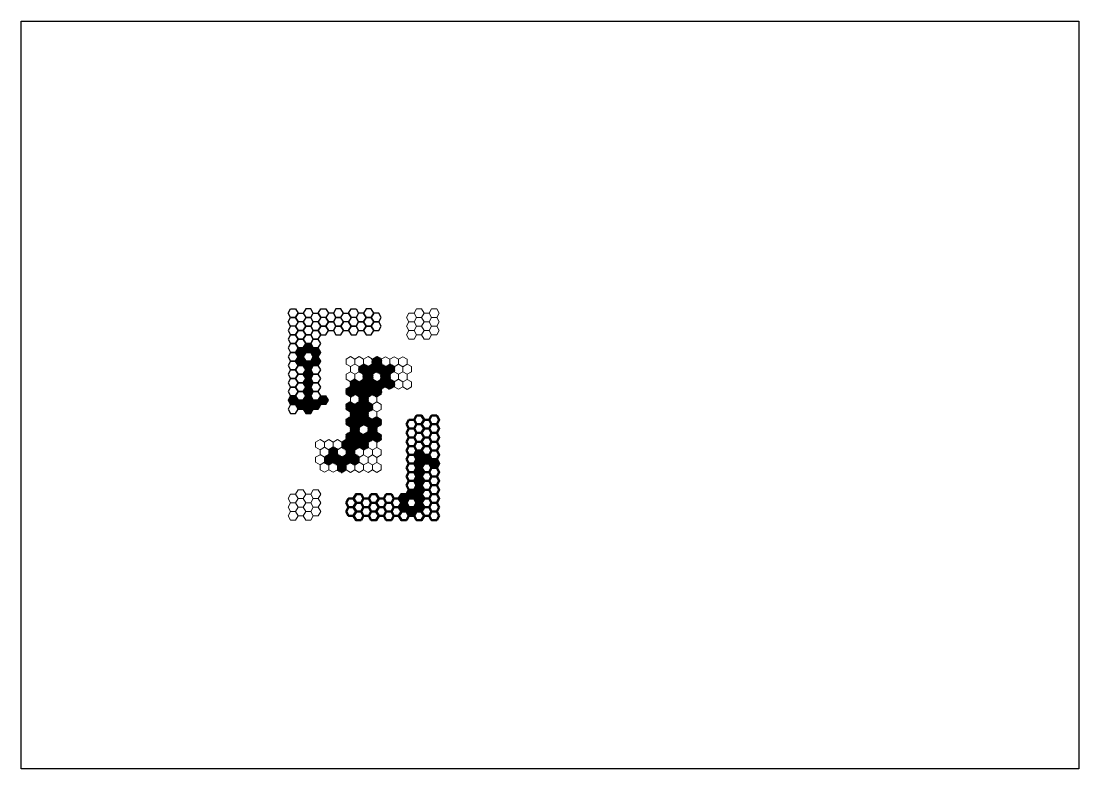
# Model space of a CAD drawing. Header units: millimetres. Extents: x -429 to 706, y -30 to 384.
# Drawn here: x 0 to 420, y 0 to 297 of the extents above; entities that cross this region are included whole.
import ezdxf

# ---------------------------------------------------------------- set-up
doc = ezdxf.new("R2010")
doc.units = ezdxf.units.MM
doc.header["$LTSCALE"] = 0.25
doc.linetypes.add('ACAD_ISO02W100', pattern=[15, 12, -3])
for name, color, linetype, lineweight in [('AM_0', 7, 'Continuous', 20), ('Dam', 5, 'Continuous', 50), ('Dut manh', 1, 'ACAD_ISO02W100', 25), ('Khung 07', 2, 'Continuous', 0)]:
    doc.layers.add(name, color=color, linetype=linetype, lineweight=lineweight)
pattern_1 = [(45, (336.73019, 20.8839), (-0.1122532, 0.1122532), [])]
pattern_2 = [(105, (354.03318, 206.54176), (-0.15334072, -0.04108752), [])]
pattern_3 = [(45, (286.38993, -24.16742), (-0.1122532, 0.1122532), [])]

msp = doc.modelspace()

# ---------------------------------------------------------------- hatches: boundary and pattern name
at = {"layer": 'AM_0'}
h = msp.add_hatch(dxfattribs=at)
h.set_pattern_fill('ANSI31', color=4, scale=0.02)
h.paths.add_polyline_path([(119, 161.983), (118, 163.715), (116, 163.715), (115, 161.983), (116, 160.251), (118, 160.251)])
h.paths.add_polyline_path([(116, 160.251), (115, 161.983), (113, 161.983), (112, 160.251), (113, 158.519), (115, 158.519)])
h.paths.add_polyline_path([(112, 163.715), (110, 163.715), (109, 161.983), (110, 160.251), (112, 160.251), (113, 161.983)])
h.paths.add_polyline_path([(112, 167.179), (110, 167.179), (109, 165.447), (110, 163.715), (112, 163.715), (113, 165.447)])
h.paths.add_polyline_path([(115, 168.912), (113, 168.912), (112, 167.179), (113, 165.447), (115, 165.447), (116, 167.179)])
h.paths.add_polyline_path([(118, 167.179), (116, 167.179), (115, 165.447), (116, 163.715), (118, 163.715), (119, 165.447)])
h.paths.add_polyline_path([(115, 158.519), (113, 158.519), (112, 156.787), (113, 155.055), (115, 155.055), (116, 156.787)])
h.paths.add_polyline_path([(115, 155.055), (113, 155.055), (112, 153.323), (113, 151.591), (115, 151.591), (116, 153.323)])
h.paths.add_polyline_path([(116, 149.859), (115, 151.591), (113, 151.591), (112, 149.859), (113, 148.127), (115, 148.127)])
h.paths.add_polyline_path([(121, 148.127), (119, 148.127), (118, 146.395), (119, 144.663), (121, 144.663), (122, 146.395)])
h.paths.add_polyline_path([(118, 146.395), (116, 146.395), (115, 144.663), (116, 142.931), (118, 142.931), (119, 144.663)])
h.paths.add_polyline_path([(115, 148.127), (113, 148.127), (112, 146.395), (113, 144.663), (115, 144.663), (116, 146.395)])
h.paths.add_polyline_path([(115, 144.663), (113, 144.663), (112, 142.931), (113, 141.199), (115, 141.199), (116, 142.931)])
h.paths.add_polyline_path([(113, 144.663), (112, 146.395), (110, 146.395), (109, 144.663), (110, 142.931), (112, 142.931)])
h.paths.add_polyline_path([(109, 148.127), (107, 148.127), (106, 146.395), (107, 144.663), (109, 144.663), (110, 146.395)])
h = msp.add_hatch(dxfattribs=at)
h.set_pattern_fill('ANSI31', color=4, scale=0.02, angle=306)
h.paths.add_polyline_path([(159, 126.481), (157, 126.481), (156, 124.749), (157, 123.017), (159, 123.017), (160, 124.749)])
h.paths.add_polyline_path([(162.031, 124.696), (160.031, 124.696), (159.031, 122.964), (160.031, 121.231), (162.031, 121.231), (163.031, 122.964)])
h.paths.add_polyline_path([(166.031, 121.231), (165.031, 122.964), (163.031, 122.964), (162.031, 121.231), (163.031, 119.499), (165.031, 119.499)])
h.paths.add_polyline_path([(160, 121.285), (159, 123.017), (157, 123.017), (156, 121.285), (157, 119.553), (159, 119.553)])
h.paths.add_polyline_path([(159, 119.553), (157, 119.553), (156, 117.821), (157, 116.088), (159, 116.088), (160, 117.821)])
h.paths.add_polyline_path([(160, 114.356), (159, 116.088), (157, 116.088), (156, 114.356), (157, 112.624), (159, 112.624)])
h.paths.add_polyline_path([(159, 112.624), (157, 112.624), (156, 110.892), (157, 109.16), (159, 109.16), (160, 110.892)])
h.paths.add_polyline_path([(160, 107.428), (159, 109.16), (157, 109.16), (156, 107.428), (157, 105.696), (159, 105.696)])
h.paths.add_polyline_path([(156, 110.892), (154, 110.892), (153, 109.16), (154, 107.428), (156, 107.428), (157, 109.16)])
h.paths.add_polyline_path([(153, 109.16), (151, 109.16), (150, 107.428), (151, 105.696), (153, 105.696), (154, 107.428)])
h.paths.add_polyline_path([(153, 105.696), (151, 105.696), (150, 103.964), (151, 102.232), (153, 102.232), (154, 103.964)])
h.paths.add_polyline_path([(157, 102.232), (156, 103.964), (154, 103.964), (153, 102.232), (154, 100.5), (156, 100.5)])
h.paths.add_polyline_path([(160, 103.964), (159, 105.696), (157, 105.696), (156, 103.964), (157, 102.232), (159, 102.232)])
at = {"layer": 'Dam'}
h = msp.add_hatch(dxfattribs=at)
h.set_pattern_fill('ANSI31', color=3, scale=0.05, angle=60, style=0)
h.set_pattern_definition(pattern_2)
h.paths.add_polyline_path([(141.196, 163.768), (139.464, 162.768), (139.464, 160.768), (141.196, 159.768), (142.928, 160.768), (142.928, 162.768)])
h.paths.add_polyline_path([(142.928, 160.768), (141.196, 159.768), (141.196, 157.768), (142.928, 156.768), (144.66, 157.768), (144.66, 159.768)])
h.paths.add_polyline_path([(139.464, 160.768), (137.732, 159.768), (137.732, 157.768), (139.464, 156.768), (141.196, 157.768), (141.196, 159.768)])
h.paths.add_polyline_path([(137.732, 157.768), (136, 156.768), (136, 154.768), (137.732, 153.768), (139.464, 154.768), (139.464, 156.768)])
h.paths.add_polyline_path([(136, 154.768), (134.268, 153.768), (134.268, 151.768), (136, 150.768), (137.732, 151.768), (137.732, 153.768)])
h.paths.add_polyline_path([(139.464, 154.768), (137.732, 153.768), (137.732, 151.768), (139.464, 150.768), (141.196, 151.768), (141.196, 153.768)])
h.paths.add_polyline_path([(141.196, 151.768), (139.464, 150.768), (139.464, 148.768), (141.196, 147.768), (142.928, 148.768), (142.928, 150.768)])
h.paths.add_polyline_path([(142.928, 154.768), (141.196, 153.768), (141.196, 151.768), (142.928, 150.768), (144.66, 151.768), (144.66, 153.768)])
h.paths.add_polyline_path([(148.124, 153.768), (146.392, 154.768), (144.66, 153.768), (144.66, 151.768), (146.392, 150.768), (148.124, 151.768)])
h.paths.add_polyline_path([(144.66, 157.768), (142.928, 156.768), (142.928, 154.768), (144.66, 153.768), (146.392, 154.768), (146.392, 156.768)])
h.paths.add_polyline_path([(146.392, 160.768), (144.66, 159.768), (144.66, 157.768), (146.392, 156.768), (148.124, 157.768), (148.124, 159.768)])
h = msp.add_hatch(dxfattribs=at)
h.set_pattern_fill('ANSI31', color=3, scale=0.05, angle=60, style=0)
h.set_pattern_definition(pattern_2)
h.paths.add_polyline_path([(134.268, 157.768), (136, 156.768), (137.732, 157.768), (137.732, 159.768), (136, 160.768), (134.268, 159.768)])
at = {"layer": 'Dam', "true_color": 0xf4ee51}
h = msp.add_hatch(dxfattribs=at)
h.set_pattern_fill('ANSI31', color=41, scale=0.05, style=0)
h.set_pattern_definition(pattern_1)
h.paths.add_polyline_path([(139.464, 150.768), (137.732, 151.768), (136, 150.768), (136, 148.768), (137.732, 147.768), (139.464, 148.768)])
h.paths.add_polyline_path([(137.732, 147.768), (136, 148.768), (134.268, 147.768), (134.268, 145.768), (136, 144.768), (137.732, 145.768)])
h.paths.add_polyline_path([(136, 150.768), (134.268, 151.768), (132.536, 150.768), (132.536, 148.768), (134.268, 147.768), (136, 148.768)])
h.paths.add_polyline_path([(132.536, 150.768), (130.804, 151.768), (129.072, 150.768), (129.072, 148.768), (130.804, 147.768), (132.536, 148.768)])
h.paths.add_polyline_path([(132.536, 144.768), (130.804, 145.768), (129.072, 144.768), (129.072, 142.768), (130.804, 141.768), (132.536, 142.768)])
h.paths.add_polyline_path([(134.268, 139.768), (134.268, 141.768), (132.536, 142.768), (130.804, 141.768), (130.804, 139.768), (132.536, 138.768)])
h.paths.add_polyline_path([(136, 144.768), (134.268, 145.768), (132.536, 144.768), (132.536, 142.768), (134.268, 141.768), (136, 142.768)])
h.paths.add_polyline_path([(139.464, 144.768), (137.732, 145.768), (136, 144.768), (136, 142.768), (137.732, 141.768), (139.464, 142.768)])
h = msp.add_hatch(dxfattribs=at)
h.set_pattern_fill('ANSI31', color=41, scale=0.05, style=0)
h.set_pattern_definition(pattern_1)
h.paths.add_polyline_path([(130.804, 153.768), (130.804, 151.768), (132.536, 150.768), (134.268, 151.768), (134.268, 153.768), (132.536, 154.768)])
at = {"layer": 'Dam', "true_color": 0xcd2027}
h = msp.add_hatch(dxfattribs=at)
h.set_pattern_fill('ANSI31', color=242, scale=0.05, style=0)
h.set_pattern_definition(pattern_3)
h.paths.add_polyline_path([(142.928, 138.768), (141.196, 139.768), (139.464, 138.768), (139.464, 136.768), (141.196, 135.768), (142.928, 136.768)])
h.paths.add_polyline_path([(141.196, 135.768), (139.464, 136.768), (137.732, 135.768), (137.732, 133.768), (139.464, 132.768), (141.196, 133.768)])
h.paths.add_polyline_path([(139.464, 138.768), (137.732, 139.768), (136, 138.768), (136, 136.768), (137.732, 135.768), (139.464, 136.768)])
h.paths.add_polyline_path([(136, 138.768), (134.268, 139.768), (132.536, 138.768), (132.536, 136.768), (134.268, 135.768), (136, 136.768)])
h.paths.add_polyline_path([(132.536, 138.768), (130.804, 139.768), (129.072, 138.768), (129.072, 136.768), (130.804, 135.768), (132.536, 136.768)])
h.paths.add_polyline_path([(134.268, 135.768), (132.536, 136.768), (130.804, 135.768), (130.804, 133.768), (132.536, 132.768), (134.268, 133.768)])
h.paths.add_polyline_path([(132.536, 132.768), (130.804, 133.768), (129.072, 132.768), (129.072, 130.768), (130.804, 129.768), (132.536, 130.768)])
h.paths.add_polyline_path([(136, 132.768), (134.268, 133.768), (132.536, 132.768), (132.536, 130.768), (134.268, 129.768), (136, 130.768)])
h.paths.add_polyline_path([(137.732, 127.768), (137.732, 129.768), (136, 130.768), (134.268, 129.768), (134.268, 127.768), (136, 126.768)])
h.paths.add_polyline_path([(139.464, 132.768), (137.732, 133.768), (136, 132.768), (136, 130.768), (137.732, 129.768), (139.464, 130.768)])
h.paths.add_polyline_path([(142.928, 132.768), (141.196, 133.768), (139.464, 132.768), (139.464, 130.768), (141.196, 129.768), (142.928, 130.768)])
h = msp.add_hatch(dxfattribs=at)
h.set_pattern_fill('ANSI31', color=242, scale=0.05, style=0)
h.set_pattern_definition(pattern_3)
h.paths.add_polyline_path([(134.268, 141.768), (134.268, 139.768), (136, 138.768), (137.732, 139.768), (137.732, 141.768), (136, 142.768)])
at = {"layer": 'Dam'}
h = msp.add_hatch(dxfattribs=at)
h.set_pattern_fill('ANSI31', color=4, scale=0.05, angle=-60, style=0)
h.set_pattern_definition([(345, (120.41811, -114.00198), (0.04108752, 0.15334072), [])])
h.paths.add_polyline_path([(134.268, 121.777), (134.268, 123.777), (132.536, 124.777), (130.804, 123.777), (130.804, 121.777), (132.536, 120.777)])
h.paths.add_polyline_path([(130.804, 121.777), (130.804, 123.777), (129.072, 124.777), (127.34, 123.777), (127.34, 121.777), (129.072, 120.777)])
h.paths.add_polyline_path([(132.536, 124.777), (132.536, 126.777), (130.804, 127.777), (129.072, 126.777), (129.072, 124.777), (130.804, 123.777)])
h.paths.add_polyline_path([(130.804, 127.777), (130.804, 129.777), (129.072, 130.777), (127.34, 129.777), (127.34, 127.777), (129.072, 126.777)])
h.paths.add_polyline_path([(125.608, 124.777), (125.608, 126.777), (123.876, 127.777), (122.144, 126.777), (122.144, 124.777), (123.876, 123.777)])
h.paths.add_polyline_path([(122.144, 120.777), (123.876, 121.777), (123.876, 123.777), (122.144, 124.777), (120.412, 123.777), (120.412, 121.777)])
h.paths.add_polyline_path([(127.34, 121.777), (127.34, 123.777), (125.608, 124.777), (123.876, 123.777), (123.876, 121.777), (125.608, 120.777)])
h.paths.add_polyline_path([(129.072, 118.777), (129.072, 120.777), (127.34, 121.777), (125.608, 120.777), (125.608, 118.777), (127.34, 117.777)])
h = msp.add_hatch(dxfattribs=at)
h.set_pattern_fill('ANSI31', color=4, scale=0.05, angle=306, style=0)
h.paths.add_polyline_path([(132.502, 130.748), (130.77, 129.748), (130.77, 127.748), (132.502, 126.748), (134.234, 127.748), (134.234, 129.748)])

# ---------------------------------------------------------------- linework, layer by layer
msp.add_lwpolyline([(0, 0), (0, 297), (420, 297), (420, 0), (0, 0)], close=True)
at = {"layer": 'AM_0'}
for points in [[(112, 167.179), (113, 165.447), (115, 165.447), (116, 167.179), (115, 168.912), (113, 168.912)], [(109, 165.447), (110, 163.715), (112, 163.715), (113, 165.447), (112, 167.179), (110, 167.179)], [(115, 165.447), (116, 163.715), (118, 163.715), (119, 165.447), (118, 167.179), (116, 167.179)], [(109, 161.983), (110, 160.251), (112, 160.251), (113, 161.983), (112, 163.715), (110, 163.715)], [(112, 160.251), (113, 158.519), (115, 158.519), (116, 160.251), (115, 161.983), (113, 161.983)], [(115, 161.983), (116, 160.251), (118, 160.251), (119, 161.983), (118, 163.715), (116, 163.715)], [(136, 160.768), (134.268, 159.768), (134.268, 157.768), (136, 156.768), (137.732, 157.768), (137.732, 159.768)], [(136, 160.768), (134.268, 159.768), (134.268, 157.768), (136, 156.768), (137.732, 157.768), (137.732, 159.768)], [(139.464, 156.768), (141.196, 157.768), (141.196, 159.768), (139.464, 160.768), (137.732, 159.768), (137.732, 157.768)], [(139.464, 156.768), (141.196, 157.768), (141.196, 159.768), (139.464, 160.768), (137.732, 159.768), (137.732, 157.768)], [(141.196, 163.768), (139.464, 162.768), (139.464, 160.768), (141.196, 159.768), (142.928, 160.768), (142.928, 162.768)], [(141.196, 163.768), (139.464, 162.768), (139.464, 160.768), (141.196, 159.768), (142.928, 160.768), (142.928, 162.768)], [(142.928, 160.768), (141.196, 159.768), (141.196, 157.768), (142.928, 156.768), (144.66, 157.768), (144.66, 159.768)], [(142.928, 160.768), (141.196, 159.768), (141.196, 157.768), (142.928, 156.768), (144.66, 157.768), (144.66, 159.768)], [(146.392, 160.768), (144.66, 159.768), (144.66, 157.768), (146.392, 156.768), (148.124, 157.768), (148.124, 159.768)], [(146.392, 160.768), (144.66, 159.768), (144.66, 157.768), (146.392, 156.768), (148.124, 157.768), (148.124, 159.768)], [(112, 156.787), (113, 155.055), (115, 155.055), (116, 156.787), (115, 158.519), (113, 158.519)], [(137.732, 153.768), (139.464, 154.768), (139.464, 156.768), (137.732, 157.768), (136, 156.768), (136, 154.768)], [(137.732, 153.768), (139.464, 154.768), (139.464, 156.768), (137.732, 157.768), (136, 156.768), (136, 154.768)], [(144.66, 157.768), (142.928, 156.768), (142.928, 154.768), (144.66, 153.768), (146.392, 154.768), (146.392, 156.768)], [(144.66, 157.768), (142.928, 156.768), (142.928, 154.768), (144.66, 153.768), (146.392, 154.768), (146.392, 156.768)], [(112, 153.323), (113, 151.591), (115, 151.591), (116, 153.323), (115, 155.055), (113, 155.055)], [(112, 149.859), (113, 148.127), (115, 148.127), (116, 149.859), (115, 151.591), (113, 151.591)], [(129.072, 148.768), (130.804, 147.768), (132.536, 148.768), (132.536, 150.768), (130.804, 151.768), (129.072, 150.768)], [(129.072, 148.768), (130.804, 147.768), (132.536, 148.768), (132.536, 150.768), (130.804, 151.768), (129.072, 150.768)], [(134.268, 153.768), (132.536, 154.768), (130.804, 153.768), (130.804, 151.768), (132.536, 150.768), (134.268, 151.768)], [(134.268, 153.768), (132.536, 154.768), (130.804, 153.768), (130.804, 151.768), (132.536, 150.768), (134.268, 151.768)], [(132.536, 148.768), (134.268, 147.768), (136, 148.768), (136, 150.768), (134.268, 151.768), (132.536, 150.768)], [(132.536, 148.768), (134.268, 147.768), (136, 148.768), (136, 150.768), (134.268, 151.768), (132.536, 150.768)], [(136, 154.768), (134.268, 153.768), (134.268, 151.768), (136, 150.768), (137.732, 151.768), (137.732, 153.768)], [(136, 154.768), (134.268, 153.768), (134.268, 151.768), (136, 150.768), (137.732, 151.768), (137.732, 153.768)], [(139.464, 150.768), (137.732, 151.768), (136, 150.768), (136, 148.768), (137.732, 147.768), (139.464, 148.768)], [(139.464, 150.768), (137.732, 151.768), (136, 150.768), (136, 148.768), (137.732, 147.768), (139.464, 148.768)], [(139.464, 150.768), (141.196, 151.768), (141.196, 153.768), (139.464, 154.768), (137.732, 153.768), (137.732, 151.768)], [(139.464, 150.768), (141.196, 151.768), (141.196, 153.768), (139.464, 154.768), (137.732, 153.768), (137.732, 151.768)], [(141.196, 151.768), (139.464, 150.768), (139.464, 148.768), (141.196, 147.768), (142.928, 148.768), (142.928, 150.768)], [(141.196, 151.768), (139.464, 150.768), (139.464, 148.768), (141.196, 147.768), (142.928, 148.768), (142.928, 150.768)], [(142.928, 154.768), (141.196, 153.768), (141.196, 151.768), (142.928, 150.768), (144.66, 151.768), (144.66, 153.768)], [(142.928, 154.768), (141.196, 153.768), (141.196, 151.768), (142.928, 150.768), (144.66, 151.768), (144.66, 153.768)], [(146.392, 154.768), (144.66, 153.768), (144.66, 151.768), (146.392, 150.768), (148.124, 151.768), (148.124, 153.768)], [(146.392, 154.768), (144.66, 153.768), (144.66, 151.768), (146.392, 150.768), (148.124, 151.768), (148.124, 153.768)], [(106, 146.395), (107, 144.663), (109, 144.663), (110, 146.395), (109, 148.127), (107, 148.127)], [(112, 146.395), (113, 144.663), (115, 144.663), (116, 146.395), (115, 148.127), (113, 148.127)], [(118, 146.395), (119, 144.663), (121, 144.663), (122, 146.395), (121, 148.127), (119, 148.127)], [(137.732, 147.768), (136, 148.768), (134.268, 147.768), (134.268, 145.768), (136, 144.768), (137.732, 145.768)], [(137.732, 147.768), (136, 148.768), (134.268, 147.768), (134.268, 145.768), (136, 144.768), (137.732, 145.768)], [(109, 144.663), (110, 142.931), (112, 142.931), (113, 144.663), (112, 146.395), (110, 146.395)], [(112, 142.931), (113, 141.199), (115, 141.199), (116, 142.931), (115, 144.663), (113, 144.663)], [(115, 144.663), (116, 142.931), (118, 142.931), (119, 144.663), (118, 146.395), (116, 146.395)], [(132.536, 144.768), (130.804, 145.768), (129.072, 144.768), (129.072, 142.768), (130.804, 141.768), (132.536, 142.768)], [(132.536, 144.768), (130.804, 145.768), (129.072, 144.768), (129.072, 142.768), (130.804, 141.768), (132.536, 142.768)], [(136, 144.768), (134.268, 145.768), (132.536, 144.768), (132.536, 142.768), (134.268, 141.768), (136, 142.768)], [(136, 144.768), (134.268, 145.768), (132.536, 144.768), (132.536, 142.768), (134.268, 141.768), (136, 142.768)], [(139.464, 144.768), (137.732, 145.768), (136, 144.768), (136, 142.768), (137.732, 141.768), (139.464, 142.768)], [(139.464, 144.768), (137.732, 145.768), (136, 144.768), (136, 142.768), (137.732, 141.768), (139.464, 142.768)], [(132.536, 138.768), (130.804, 139.768), (129.072, 138.768), (129.072, 136.768), (130.804, 135.768), (132.536, 136.768)], [(132.536, 138.768), (130.804, 139.768), (129.072, 138.768), (129.072, 136.768), (130.804, 135.768), (132.536, 136.768)], [(134.268, 141.768), (132.536, 142.768), (130.804, 141.768), (130.804, 139.768), (132.536, 138.768), (134.268, 139.768)], [(134.268, 141.768), (132.536, 142.768), (130.804, 141.768), (130.804, 139.768), (132.536, 138.768), (134.268, 139.768)], [(132.536, 136.768), (134.268, 135.768), (136, 136.768), (136, 138.768), (134.268, 139.768), (132.536, 138.768)], [(132.536, 136.768), (134.268, 135.768), (136, 136.768), (136, 138.768), (134.268, 139.768), (132.536, 138.768)], [(137.732, 141.768), (136, 142.768), (134.268, 141.768), (134.268, 139.768), (136, 138.768), (137.732, 139.768)], [(137.732, 141.768), (136, 142.768), (134.268, 141.768), (134.268, 139.768), (136, 138.768), (137.732, 139.768)], [(136, 136.768), (137.732, 135.768), (139.464, 136.768), (139.464, 138.768), (137.732, 139.768), (136, 138.768)], [(136, 136.768), (137.732, 135.768), (139.464, 136.768), (139.464, 138.768), (137.732, 139.768), (136, 138.768)], [(142.928, 138.768), (141.196, 139.768), (139.464, 138.768), (139.464, 136.768), (141.196, 135.768), (142.928, 136.768)], [(142.928, 138.768), (141.196, 139.768), (139.464, 138.768), (139.464, 136.768), (141.196, 135.768), (142.928, 136.768)], [(130.804, 133.768), (132.536, 132.768), (134.268, 133.768), (134.268, 135.768), (132.536, 136.768), (130.804, 135.768)], [(130.804, 133.768), (132.536, 132.768), (134.268, 133.768), (134.268, 135.768), (132.536, 136.768), (130.804, 135.768)], [(141.196, 135.768), (139.464, 136.768), (137.732, 135.768), (137.732, 133.768), (139.464, 132.768), (141.196, 133.768)], [(141.196, 135.768), (139.464, 136.768), (137.732, 135.768), (137.732, 133.768), (139.464, 132.768), (141.196, 133.768)], [(127.34, 127.768), (129.072, 126.768), (130.804, 127.768), (130.804, 129.768), (129.072, 130.768), (127.34, 129.768)], [(132.536, 132.768), (130.804, 133.768), (129.072, 132.768), (129.072, 130.768), (130.804, 129.768), (132.536, 130.768)], [(132.536, 132.768), (130.804, 133.768), (129.072, 132.768), (129.072, 130.768), (130.804, 129.768), (132.536, 130.768)], [(134.268, 129.768), (132.536, 130.768), (130.804, 129.768), (130.804, 127.768), (132.536, 126.768), (134.268, 127.768)], [(136, 132.768), (134.268, 133.768), (132.536, 132.768), (132.536, 130.768), (134.268, 129.768), (136, 130.768)], [(136, 132.768), (134.268, 133.768), (132.536, 132.768), (132.536, 130.768), (134.268, 129.768), (136, 130.768)], [(137.732, 129.768), (136, 130.768), (134.268, 129.768), (134.268, 127.768), (136, 126.768), (137.732, 127.768)], [(137.732, 129.768), (136, 130.768), (134.268, 129.768), (134.268, 127.768), (136, 126.768), (137.732, 127.768)], [(139.464, 132.768), (137.732, 133.768), (136, 132.768), (136, 130.768), (137.732, 129.768), (139.464, 130.768)], [(139.464, 132.768), (137.732, 133.768), (136, 132.768), (136, 130.768), (137.732, 129.768), (139.464, 130.768)], [(142.928, 132.768), (141.196, 133.768), (139.464, 132.768), (139.464, 130.768), (141.196, 129.768), (142.928, 130.768)], [(142.928, 132.768), (141.196, 133.768), (139.464, 132.768), (139.464, 130.768), (141.196, 129.768), (142.928, 130.768)], [(122.144, 124.768), (123.876, 123.768), (125.608, 124.768), (125.608, 126.768), (123.876, 127.768), (122.144, 126.768)], [(132.536, 126.768), (130.804, 127.768), (129.072, 126.768), (129.072, 124.768), (130.804, 123.768), (132.536, 124.768)], [(160, 124.749), (159, 126.481), (157, 126.481), (156, 124.749), (157, 123.017), (159, 123.017)], [(123.876, 123.768), (122.144, 124.768), (120.412, 123.768), (120.412, 121.768), (122.144, 120.768), (123.876, 121.768)], [(127.34, 123.768), (125.608, 124.768), (123.876, 123.768), (123.876, 121.768), (125.608, 120.768), (127.34, 121.768)], [(130.804, 123.768), (129.072, 124.768), (127.34, 123.768), (127.34, 121.768), (129.072, 120.768), (130.804, 121.768)], [(134.268, 123.768), (132.536, 124.768), (130.804, 123.768), (130.804, 121.768), (132.536, 120.768), (134.268, 121.768)], [(160, 121.285), (159, 123.017), (157, 123.017), (156, 121.285), (157, 119.553), (159, 119.553)], [(163.031, 122.964), (162.031, 124.696), (160.031, 124.696), (159.031, 122.964), (160.031, 121.231), (162.031, 121.231)], [(166.031, 121.231), (165.031, 122.964), (163.031, 122.964), (162.031, 121.231), (163.031, 119.499), (165.031, 119.499)], [(129.072, 120.768), (127.34, 121.768), (125.608, 120.768), (125.608, 118.768), (127.34, 117.768), (129.072, 118.768)], [(160, 117.821), (159, 119.553), (157, 119.553), (156, 117.821), (157, 116.088), (159, 116.088)], [(160, 114.356), (159, 116.088), (157, 116.088), (156, 114.356), (157, 112.624), (159, 112.624)], [(157, 109.16), (156, 110.892), (154, 110.892), (153, 109.16), (154, 107.428), (156, 107.428)], [(160, 110.892), (159, 112.624), (157, 112.624), (156, 110.892), (157, 109.16), (159, 109.16)], [(154, 107.428), (153, 109.16), (151, 109.16), (150, 107.428), (151, 105.696), (153, 105.696)], [(154, 103.964), (153, 105.696), (151, 105.696), (150, 103.964), (151, 102.232), (153, 102.232)], [(160, 107.428), (159, 109.16), (157, 109.16), (156, 107.428), (157, 105.696), (159, 105.696)], [(160, 103.964), (159, 105.696), (157, 105.696), (156, 103.964), (157, 102.232), (159, 102.232)], [(157, 102.232), (156, 103.964), (154, 103.964), (153, 102.232), (154, 100.5), (156, 100.5)]]:
    msp.add_lwpolyline(points, close=True, dxfattribs=at)
for points in [[(129.072, 148.768), (129.072, 150.768)], [(129.072, 148.768), (129.072, 150.768)], [(130.804, 147.768), (129.072, 148.768)], [(130.804, 147.768), (129.072, 148.768)], [(129.072, 144.768), (130.804, 145.768)], [(129.072, 144.768), (130.804, 145.768)], [(129.072, 142.768), (129.072, 144.768)], [(129.072, 142.768), (129.072, 144.768)]]:
    msp.add_lwpolyline(points, dxfattribs=at)
at = {"layer": 'Dam'}
for points in [[(153, 136.873), (154, 135.141), (156, 135.141), (157, 136.873), (156, 138.605), (154, 138.605)], [(156, 138.605), (157, 136.873), (159, 136.873), (160, 138.605), (159, 140.337), (157, 140.337)], [(159, 136.873), (160, 135.141), (162, 135.141), (163, 136.873), (162, 138.605), (160, 138.605)], [(162, 138.605), (163, 136.873), (165, 136.873), (166, 138.605), (165, 140.337), (163, 140.337)], [(153, 133.409), (154, 131.677), (156, 131.677), (157, 133.409), (156, 135.141), (154, 135.141)], [(156, 135.141), (157, 133.409), (159, 133.409), (160, 135.141), (159, 136.873), (157, 136.873)], [(159, 133.409), (160, 131.677), (162, 131.677), (163, 133.409), (162, 135.141), (160, 135.141)], [(162, 135.141), (163, 133.409), (165, 133.409), (166, 135.141), (165, 136.873), (163, 136.873)], [(153, 129.945), (154, 128.213), (156, 128.213), (157, 129.945), (156, 131.677), (154, 131.677)], [(156, 131.677), (157, 129.945), (159, 129.945), (160, 131.677), (159, 133.409), (157, 133.409)], [(159, 129.945), (160, 128.213), (162, 128.213), (163, 129.945), (162, 131.677), (160, 131.677)], [(162, 131.677), (163, 129.945), (165, 129.945), (166, 131.677), (165, 133.409), (163, 133.409)], [(153, 126.481), (154, 124.749), (156, 124.749), (157, 126.481), (156, 128.213), (154, 128.213)], [(156, 128.213), (157, 126.481), (159, 126.481), (160, 128.213), (159, 129.945), (157, 129.945)], [(156, 124.749), (157, 123.017), (159, 123.017), (160, 124.749), (159, 126.481), (157, 126.481)], [(159, 126.481), (160, 124.749), (162, 124.749), (163, 126.481), (162, 128.213), (160, 128.213)], [(162, 128.213), (163, 126.481), (165, 126.481), (166, 128.213), (165, 129.945), (163, 129.945)], [(162, 124.749), (163, 123.017), (165, 123.017), (166, 124.749), (165, 126.481), (163, 126.481)], [(153, 123.017), (154, 121.285), (156, 121.285), (157, 123.017), (156, 124.749), (154, 124.749)], [(156, 121.285), (157, 119.553), (159, 119.553), (160, 121.285), (159, 123.017), (157, 123.017)], [(159, 123.017), (160, 121.285), (162, 121.285), (163, 123.017), (162, 124.749), (160, 124.749)], [(162, 121.285), (163, 119.553), (165, 119.553), (166, 121.285), (165, 123.017), (163, 123.017)], [(153, 119.553), (154, 117.821), (156, 117.821), (157, 119.553), (156, 121.285), (154, 121.285)], [(153, 116.088), (154, 114.356), (156, 114.356), (157, 116.088), (156, 117.821), (154, 117.821)], [(156, 117.821), (157, 116.088), (159, 116.088), (160, 117.821), (159, 119.553), (157, 119.553)], [(159, 119.553), (160, 117.821), (162, 117.821), (163, 119.553), (162, 121.285), (160, 121.285)], [(159, 116.088), (160, 114.356), (162, 114.356), (163, 116.088), (162, 117.821), (160, 117.821)], [(162, 117.821), (163, 116.088), (165, 116.088), (166, 117.821), (165, 119.553), (163, 119.553)], [(153, 112.624), (154, 110.892), (156, 110.892), (157, 112.624), (156, 114.356), (154, 114.356)], [(156, 114.356), (157, 112.624), (159, 112.624), (160, 114.356), (159, 116.088), (157, 116.088)], [(159, 112.624), (160, 110.892), (162, 110.892), (163, 112.624), (162, 114.356), (160, 114.356)], [(162, 114.356), (163, 112.624), (165, 112.624), (166, 114.356), (165, 116.088), (163, 116.088)], [(157, 109.16), (156, 107.428), (154, 107.428), (153, 109.16), (154, 110.892), (156, 110.892)], [(156, 110.892), (157, 109.16), (159, 109.16), (160, 110.892), (159, 112.624), (157, 112.624)], [(159, 109.16), (160, 107.428), (162, 107.428), (163, 109.16), (162, 110.892), (160, 110.892)], [(162, 110.892), (163, 109.16), (165, 109.16), (166, 110.892), (165, 112.624), (163, 112.624)], [(129, 105.696), (130, 103.964), (132, 103.964), (133, 105.696), (132, 107.428), (130, 107.428)], [(132, 107.428), (133, 105.696), (135, 105.696), (136, 107.428), (135, 109.16), (133, 109.16)], [(132, 103.964), (133, 102.232), (135, 102.232), (136, 103.964), (135, 105.696), (133, 105.696)], [(135, 105.696), (136, 103.964), (138, 103.964), (139, 105.696), (138, 107.428), (136, 107.428)], [(138, 107.428), (139, 105.696), (141, 105.696), (142, 107.428), (141, 109.16), (139, 109.16)], [(138, 103.964), (139, 102.232), (141, 102.232), (142, 103.964), (141, 105.696), (139, 105.696)], [(141, 105.696), (142, 103.964), (144, 103.964), (145, 105.696), (144, 107.428), (142, 107.428)], [(144, 107.428), (145, 105.696), (147, 105.696), (148, 107.428), (147, 109.16), (145, 109.16)], [(144, 103.964), (145, 102.232), (147, 102.232), (148, 103.964), (147, 105.696), (145, 105.696)], [(147, 105.696), (148, 103.964), (150, 103.964), (151, 105.696), (150, 107.428), (148, 107.428)], [(150, 107.428), (151, 105.696), (153, 105.696), (154, 107.428), (153, 109.16), (151, 109.16)], [(150, 103.964), (151, 102.232), (153, 102.232), (154, 103.964), (153, 105.696), (151, 105.696)], [(153, 105.696), (154, 103.964), (156, 103.964), (157, 105.696), (156, 107.428), (154, 107.428)], [(160, 107.428), (159, 105.696), (157, 105.696), (156, 107.428), (157, 109.16), (159, 109.16)], [(156, 103.964), (157, 102.232), (159, 102.232), (160, 103.964), (159, 105.696), (157, 105.696)], [(159, 105.696), (160, 103.964), (162, 103.964), (163, 105.696), (162, 107.428), (160, 107.428)], [(162, 107.428), (163, 105.696), (165, 105.696), (166, 107.428), (165, 109.16), (163, 109.16)], [(166, 103.964), (165, 102.232), (163, 102.232), (162, 103.964), (163, 105.696), (165, 105.696)], [(129, 102.232), (130, 100.5), (132, 100.5), (133, 102.232), (132, 103.964), (130, 103.964)], [(132, 100.5), (133, 98.768), (135, 98.768), (136, 100.5), (135, 102.232), (133, 102.232)], [(135, 102.232), (136, 100.5), (138, 100.5), (139, 102.232), (138, 103.964), (136, 103.964)], [(142, 100.5), (141, 98.768), (139, 98.768), (138, 100.5), (139, 102.232), (141, 102.232)], [(145, 102.232), (144, 100.5), (142, 100.5), (141, 102.232), (142, 103.964), (144, 103.964)], [(144, 100.5), (145, 98.768), (147, 98.768), (148, 100.5), (147, 102.232), (145, 102.232)], [(147, 102.232), (148, 100.5), (150, 100.5), (151, 102.232), (150, 103.964), (148, 103.964)], [(154, 100.5), (153, 98.768), (151, 98.768), (150, 100.5), (151, 102.232), (153, 102.232)], [(157, 102.232), (156, 100.5), (154, 100.5), (153, 102.232), (154, 103.964), (156, 103.964)], [(156, 100.5), (157, 98.768), (159, 98.768), (160, 100.5), (159, 102.232), (157, 102.232)], [(163, 102.232), (162, 100.5), (160, 100.5), (159, 102.232), (160, 103.964), (162, 103.964)], [(166, 100.5), (165, 98.768), (163, 98.768), (162, 100.5), (163, 102.232), (165, 102.232)]]:
    msp.add_lwpolyline(points, close=True, dxfattribs=at)
at = {"layer": 'Dut manh'}
for points in [[(106, 181.036), (107, 182.768), (109, 182.768), (110, 181.036), (109, 179.304), (107, 179.304)], [(109, 179.304), (110, 181.036), (112, 181.036), (113, 179.304), (112, 177.572), (110, 177.572)], [(116, 181.036), (115, 182.768), (113, 182.768), (112, 181.036), (113, 179.304), (115, 179.304)], [(115, 179.304), (116, 181.036), (118, 181.036), (119, 179.304), (118, 177.572), (116, 177.572)], [(118, 181.036), (119, 182.768), (121, 182.768), (122, 181.036), (121, 179.304), (119, 179.304)], [(125, 179.304), (124, 181.036), (122, 181.036), (121, 179.304), (122, 177.572), (124, 177.572)], [(128, 181.036), (127, 182.768), (125, 182.768), (124, 181.036), (125, 179.304), (127, 179.304)], [(127, 179.304), (128, 181.036), (130, 181.036), (131, 179.304), (130, 177.572), (128, 177.572)], [(130, 181.036), (131, 182.768), (133, 182.768), (134, 181.036), (133, 179.304), (131, 179.304)], [(137, 179.304), (136, 181.036), (134, 181.036), (133, 179.304), (134, 177.572), (136, 177.572)], [(140, 181.036), (139, 182.768), (137, 182.768), (136, 181.036), (137, 179.304), (139, 179.304)], [(143, 179.304), (142, 181.036), (140, 181.036), (139, 179.304), (140, 177.572), (142, 177.572)], [(106, 177.572), (107, 179.304), (109, 179.304), (110, 177.572), (109, 175.84), (107, 175.84)], [(113, 175.84), (112, 177.572), (110, 177.572), (109, 175.84), (110, 174.108), (112, 174.108)], [(116, 177.572), (115, 179.304), (113, 179.304), (112, 177.572), (113, 175.84), (115, 175.84)], [(119, 175.84), (118, 177.572), (116, 177.572), (115, 175.84), (116, 174.108), (118, 174.108)], [(122, 177.572), (121, 179.304), (119, 179.304), (118, 177.572), (119, 175.84), (121, 175.84)], [(125, 175.84), (124, 177.572), (122, 177.572), (121, 175.84), (122, 174.108), (124, 174.108)], [(128, 177.572), (127, 179.304), (125, 179.304), (124, 177.572), (125, 175.84), (127, 175.84)], [(131, 175.84), (130, 177.572), (128, 177.572), (127, 175.84), (128, 174.108), (130, 174.108)], [(134, 177.572), (133, 179.304), (131, 179.304), (130, 177.572), (131, 175.84), (133, 175.84)], [(137, 175.84), (136, 177.572), (134, 177.572), (133, 175.84), (134, 174.108), (136, 174.108)], [(140, 177.572), (139, 179.304), (137, 179.304), (136, 177.572), (137, 175.84), (139, 175.84)], [(143, 175.84), (142, 177.572), (140, 177.572), (139, 175.84), (140, 174.108), (142, 174.108)], [(110, 174.108), (109, 175.84), (107, 175.84), (106, 174.108), (107, 172.376), (109, 172.376)], [(110, 170.644), (109, 172.376), (107, 172.376), (106, 170.644), (107, 168.912), (109, 168.912)], [(113, 172.376), (112, 174.108), (110, 174.108), (109, 172.376), (110, 170.644), (112, 170.644)], [(116, 174.108), (115, 175.84), (113, 175.84), (112, 174.108), (113, 172.376), (115, 172.376)], [(116, 174.108), (115, 175.84), (113, 175.84), (112, 174.108), (113, 172.376), (115, 172.376)], [(116, 170.644), (115, 172.376), (113, 172.376), (112, 170.644), (113, 168.912), (115, 168.912)], [(119, 172.376), (118, 174.108), (116, 174.108), (115, 172.376), (116, 170.644), (118, 170.644)], [(122, 174.108), (121, 175.84), (119, 175.84), (118, 174.108), (119, 172.376), (121, 172.376)], [(128, 174.108), (127, 175.84), (125, 175.84), (124, 174.108), (125, 172.376), (127, 172.376)], [(134, 174.108), (133, 175.84), (131, 175.84), (130, 174.108), (131, 172.376), (133, 172.376)], [(140, 174.108), (139, 175.84), (137, 175.84), (136, 174.108), (137, 172.376), (139, 172.376)], [(110, 167.179), (109, 168.912), (107, 168.912), (106, 167.179), (107, 165.447), (109, 165.447)], [(113, 168.912), (112, 170.644), (110, 170.644), (109, 168.912), (110, 167.179), (112, 167.179)], [(116, 167.179), (115, 168.912), (113, 168.912), (112, 167.179), (113, 165.447), (115, 165.447)], [(119, 168.912), (118, 170.644), (116, 170.644), (115, 168.912), (116, 167.179), (118, 167.179)], [(110, 163.715), (109, 165.447), (107, 165.447), (106, 163.715), (107, 161.983), (109, 161.983)], [(113, 165.447), (112, 167.179), (110, 167.179), (109, 165.447), (110, 163.715), (112, 163.715)], [(116, 163.715), (115, 165.447), (113, 165.447), (112, 163.715), (113, 161.983), (115, 161.983)], [(119, 165.447), (118, 167.179), (116, 167.179), (115, 165.447), (116, 163.715), (118, 163.715)], [(110, 160.251), (109, 161.983), (107, 161.983), (106, 160.251), (107, 158.519), (109, 158.519)], [(113, 161.983), (112, 163.715), (110, 163.715), (109, 161.983), (110, 160.251), (112, 160.251)], [(113, 158.519), (112, 160.251), (110, 160.251), (109, 158.519), (110, 156.787), (112, 156.787)], [(116, 160.251), (115, 161.983), (113, 161.983), (112, 160.251), (113, 158.519), (115, 158.519)], [(119, 161.983), (118, 163.715), (116, 163.715), (115, 161.983), (116, 160.251), (118, 160.251)], [(119, 158.519), (118, 160.251), (116, 160.251), (115, 158.519), (116, 156.787), (118, 156.787)], [(110, 156.787), (109, 158.519), (107, 158.519), (106, 156.787), (107, 155.055), (109, 155.055)], [(113, 155.055), (112, 156.787), (110, 156.787), (109, 155.055), (110, 153.323), (112, 153.323)], [(116, 156.787), (115, 158.519), (113, 158.519), (112, 156.787), (113, 155.055), (115, 155.055)], [(119, 155.055), (118, 156.787), (116, 156.787), (115, 155.055), (116, 153.323), (118, 153.323)], [(110, 153.323), (109, 155.055), (107, 155.055), (106, 153.323), (107, 151.591), (109, 151.591)], [(110, 149.859), (109, 151.591), (107, 151.591), (106, 149.859), (107, 148.127), (109, 148.127)], [(113, 151.591), (112, 153.323), (110, 153.323), (109, 151.591), (110, 149.859), (112, 149.859)], [(116, 153.323), (115, 155.055), (113, 155.055), (112, 153.323), (113, 151.591), (115, 151.591)], [(116, 149.859), (115, 151.591), (113, 151.591), (112, 149.859), (113, 148.127), (115, 148.127)], [(119, 151.591), (118, 153.323), (116, 153.323), (115, 151.591), (116, 149.859), (118, 149.859)], [(110, 146.395), (109, 148.127), (107, 148.127), (106, 146.395), (107, 144.663), (109, 144.663)], [(113, 148.127), (112, 149.859), (110, 149.859), (109, 148.127), (110, 146.395), (112, 146.395)], [(116, 146.395), (115, 148.127), (113, 148.127), (112, 146.395), (113, 144.663), (115, 144.663)], [(119, 148.127), (118, 149.859), (116, 149.859), (115, 148.127), (116, 146.395), (118, 146.395)], [(110, 142.931), (109, 144.663), (107, 144.663), (106, 142.931), (107, 141.199), (109, 141.199)], [(113, 144.663), (112, 146.395), (110, 146.395), (109, 144.663), (110, 142.931), (112, 142.931)], [(116, 142.931), (115, 144.663), (113, 144.663), (112, 142.931), (113, 141.199), (115, 141.199)], [(119, 144.663), (118, 146.395), (116, 146.395), (115, 144.663), (116, 142.931), (118, 142.931)]]:
    msp.add_lwpolyline(points, close=True, dxfattribs=at)
at = {"layer": 'Khung 07'}
for p, q in [((125.608, 126.768), (125.608, 124.768)), ((129.072, 126.711), (129.072, 124.768))]:
    msp.add_line(p, q, dxfattribs=at)
for points in [[(153, 179.304), (154, 177.572), (156, 177.572), (157, 179.304), (156, 181.036), (154, 181.036)], [(156, 181.036), (157, 179.304), (159, 179.304), (160, 181.036), (159, 182.768), (157, 182.768)], [(159, 179.304), (160, 177.572), (162, 177.572), (163, 179.304), (162, 181.036), (160, 181.036)], [(162, 181.036), (163, 179.304), (165, 179.304), (166, 181.036), (165, 182.768), (163, 182.768)], [(153, 175.84), (154, 174.108), (156, 174.108), (157, 175.84), (156, 177.572), (154, 177.572)], [(156, 177.572), (157, 175.84), (159, 175.84), (160, 177.572), (159, 179.304), (157, 179.304)], [(159, 175.84), (160, 174.108), (162, 174.108), (163, 175.84), (162, 177.572), (160, 177.572)], [(162, 177.572), (163, 175.84), (165, 175.84), (166, 177.572), (165, 179.304), (163, 179.304)], [(157, 172.376), (156, 170.644), (154, 170.644), (153, 172.376), (154, 174.108), (156, 174.108)], [(160, 174.108), (159, 172.376), (157, 172.376), (156, 174.108), (157, 175.84), (159, 175.84)], [(163, 172.376), (162, 170.644), (160, 170.644), (159, 172.376), (160, 174.108), (162, 174.108)], [(166, 174.108), (165, 172.376), (163, 172.376), (162, 174.108), (163, 175.84), (165, 175.84)], [(129.072, 160.768), (129.072, 162.768), (130.804, 163.768), (132.536, 162.768), (132.536, 160.768), (130.804, 159.768)], [(130.804, 157.768), (130.804, 159.768), (132.536, 160.768), (134.268, 159.768), (134.268, 157.768), (132.536, 156.768)], [(136, 162.768), (134.268, 163.768), (132.536, 162.768), (132.536, 160.768), (134.268, 159.768), (136, 160.768)], [(137.732, 159.768), (136, 160.768), (134.268, 159.768), (134.268, 157.768), (136, 156.768), (137.732, 157.768)], [(136, 160.768), (136, 162.768), (137.732, 163.768), (139.464, 162.768), (139.464, 160.768), (137.732, 159.768)], [(141.196, 159.825), (141.196, 157.825), (139.464, 156.825), (137.732, 157.825), (137.732, 159.825), (139.464, 160.825)], [(137.732, 157.768), (137.732, 159.768), (139.464, 160.768), (141.196, 159.768), (141.196, 157.768), (139.464, 156.768)], [(142.928, 162.768), (142.928, 160.768), (141.196, 159.768), (139.464, 160.768), (139.464, 162.768), (141.196, 163.768)], [(144.66, 159.768), (144.66, 157.768), (142.928, 156.768), (141.196, 157.768), (141.196, 159.768), (142.928, 160.768)], [(146.392, 162.711), (146.392, 160.711), (144.66, 159.711), (142.928, 160.711), (142.928, 162.711), (144.66, 163.711)], [(148.124, 159.768), (148.124, 157.768), (146.392, 156.768), (144.66, 157.768), (144.66, 159.768), (146.392, 160.768)], [(149.856, 162.711), (149.856, 160.711), (148.124, 159.711), (146.392, 160.711), (146.392, 162.711), (148.124, 163.711)], [(151.588, 159.768), (151.588, 157.768), (149.856, 156.768), (148.124, 157.768), (148.124, 159.768), (149.856, 160.768)], [(153.321, 162.711), (153.321, 160.711), (151.588, 159.711), (149.856, 160.711), (149.856, 162.711), (151.588, 163.711)], [(155.053, 159.768), (155.053, 157.768), (153.321, 156.768), (151.588, 157.768), (151.588, 159.768), (153.321, 160.768)], [(129.072, 154.768), (129.072, 156.768), (130.804, 157.768), (132.536, 156.768), (132.536, 154.768), (130.804, 153.768)], [(136, 156.768), (134.268, 157.768), (132.536, 156.768), (132.536, 154.768), (134.268, 153.768), (136, 154.768)], [(136, 154.768), (136, 156.768), (137.732, 157.768), (139.464, 156.768), (139.464, 154.768), (137.732, 153.768)], [(142.928, 156.768), (142.928, 154.768), (141.196, 153.768), (139.464, 154.768), (139.464, 156.768), (141.196, 157.768)], [(146.392, 156.711), (146.392, 154.711), (144.66, 153.711), (142.928, 154.711), (142.928, 156.711), (144.66, 157.711)], [(149.856, 156.711), (149.856, 154.711), (148.124, 153.711), (146.392, 154.711), (146.392, 156.711), (148.124, 157.711)], [(153.321, 156.711), (153.321, 154.711), (151.588, 153.711), (149.856, 154.711), (149.856, 156.711), (151.588, 157.711)], [(132.536, 150.768), (130.804, 151.768), (129.072, 150.768), (129.072, 148.768), (130.804, 147.768), (132.536, 148.768)], [(134.268, 151.768), (134.268, 153.768), (132.536, 154.768), (130.804, 153.768), (130.804, 151.768), (132.536, 150.768)], [(136, 150.768), (134.268, 151.768), (132.536, 150.768), (132.536, 148.768), (134.268, 147.768), (136, 148.768)], [(137.732, 153.768), (136, 154.768), (134.268, 153.768), (134.268, 151.768), (136, 150.768), (137.732, 151.768)], [(136, 148.768), (136, 150.768), (137.732, 151.768), (139.464, 150.768), (139.464, 148.768), (137.732, 147.768)], [(137.732, 151.768), (137.732, 153.768), (139.464, 154.768), (141.196, 153.768), (141.196, 151.768), (139.464, 150.768)], [(139.464, 148.768), (139.464, 150.768), (141.196, 151.768), (142.928, 150.768), (142.928, 148.768), (141.196, 147.768)], [(144.66, 153.768), (144.66, 151.768), (142.928, 150.768), (141.196, 151.768), (141.196, 153.768), (142.928, 154.768)], [(148.124, 153.768), (148.124, 151.768), (146.392, 150.768), (144.66, 151.768), (144.66, 153.768), (146.392, 154.768)], [(151.588, 153.768), (151.588, 151.768), (149.856, 150.768), (148.124, 151.768), (148.124, 153.768), (149.856, 154.768)], [(155.053, 153.711), (155.053, 151.711), (153.321, 150.711), (151.588, 151.711), (151.588, 153.711), (153.321, 154.711)], [(134.268, 145.768), (134.268, 147.768), (132.536, 148.768), (130.804, 147.768), (130.804, 145.768), (132.536, 144.768)], [(137.732, 147.768), (136, 148.768), (134.268, 147.768), (134.268, 145.768), (136, 144.768), (137.732, 145.768)], [(137.732, 145.768), (137.732, 147.768), (139.464, 148.768), (141.196, 147.768), (141.196, 145.768), (139.464, 144.768)], [(129.072, 142.711), (129.072, 144.711), (130.804, 145.711), (132.536, 144.711), (132.536, 142.711), (130.804, 141.711)], [(136, 144.768), (134.268, 145.768), (132.536, 144.768), (132.536, 142.768), (134.268, 141.768), (136, 142.768)], [(139.464, 144.768), (137.732, 145.768), (136, 144.768), (136, 142.768), (137.732, 141.768), (139.464, 142.768)], [(139.464, 142.768), (139.464, 144.768), (141.196, 145.768), (142.928, 144.768), (142.928, 142.768), (141.196, 141.768)], [(129.072, 136.711), (129.072, 138.711), (130.804, 139.711), (132.536, 138.711), (132.536, 136.711), (130.804, 135.711)], [(130.804, 141.768), (132.536, 142.768), (134.268, 141.768), (134.268, 139.768), (132.536, 138.768), (130.804, 139.768)], [(136, 138.768), (134.268, 139.768), (132.536, 138.768), (132.536, 136.768), (134.268, 135.768), (136, 136.768)], [(137.732, 141.768), (136, 142.768), (134.268, 141.768), (134.268, 139.768), (136, 138.768), (137.732, 139.768)], [(136, 136.711), (136, 138.711), (137.732, 139.711), (139.464, 138.711), (139.464, 136.711), (137.732, 135.711)], [(141.196, 141.768), (139.464, 142.768), (137.732, 141.768), (137.732, 139.768), (139.464, 138.768), (141.196, 139.768)], [(142.928, 138.768), (141.196, 139.768), (139.464, 138.768), (139.464, 136.768), (141.196, 135.768), (142.928, 136.768)], [(134.268, 133.711), (134.268, 135.711), (132.536, 136.711), (130.804, 135.711), (130.804, 133.711), (132.536, 132.711)], [(134.268, 133.711), (134.268, 135.711), (136, 136.711), (137.732, 135.711), (137.732, 133.711), (136, 132.711)], [(137.732, 133.711), (137.732, 135.711), (139.464, 136.711), (141.196, 135.711), (141.196, 133.711), (139.464, 132.711)], [(116.947, 127.768), (116.947, 129.768), (118.679, 130.768), (120.412, 129.768), (120.412, 127.768), (118.679, 126.768)], [(120.412, 127.768), (120.412, 129.768), (122.144, 130.768), (123.876, 129.768), (123.876, 127.768), (122.144, 126.768)], [(123.876, 127.768), (123.876, 129.768), (125.608, 130.768), (127.34, 129.768), (127.34, 127.768), (125.608, 126.768)], [(127.34, 127.711), (127.34, 129.711), (129.072, 130.711), (130.804, 129.711), (130.804, 127.711), (129.072, 126.711)], [(129.072, 130.711), (129.072, 132.711), (130.804, 133.711), (132.536, 132.711), (132.536, 130.711), (130.804, 129.711)], [(134.268, 127.711), (134.268, 129.711), (132.536, 130.711), (130.804, 129.711), (130.804, 127.711), (132.536, 126.711)], [(132.536, 130.768), (132.536, 132.768), (134.268, 133.768), (136, 132.768), (136, 130.768), (134.268, 129.768)], [(134.268, 127.711), (134.268, 129.711), (136, 130.711), (137.732, 129.711), (137.732, 127.711), (136, 126.711)], [(136, 130.711), (136, 132.711), (137.732, 133.711), (139.464, 132.711), (139.464, 130.711), (137.732, 129.711)], [(137.732, 127.711), (137.732, 129.711), (139.464, 130.711), (141.196, 129.711), (141.196, 127.711), (139.464, 126.711)], [(139.464, 130.711), (139.464, 132.711), (141.196, 133.711), (142.928, 132.711), (142.928, 130.711), (141.196, 129.711)], [(118.679, 124.825), (118.679, 126.825), (120.412, 127.825), (122.144, 126.825), (122.144, 124.825), (120.412, 123.825)], [(132.536, 124.768), (132.536, 126.768), (134.268, 127.768), (136, 126.768), (136, 124.768), (134.268, 123.768)], [(136, 124.711), (136, 126.711), (137.732, 127.711), (139.464, 126.711), (139.464, 124.711), (137.732, 123.711)], [(139.464, 124.711), (139.464, 126.711), (141.196, 127.711), (142.928, 126.711), (142.928, 124.711), (141.196, 123.711)], [(116.947, 121.768), (116.947, 123.768), (118.679, 124.768), (120.412, 123.768), (120.412, 121.768), (118.679, 120.768)], [(118.679, 118.825), (118.679, 120.825), (120.412, 121.825), (122.144, 120.825), (122.144, 118.825), (120.412, 117.825)], [(120.412, 121.768), (120.412, 123.768), (122.144, 124.768), (123.876, 123.768), (123.876, 121.768), (122.144, 120.768)], [(122.144, 118.825), (122.144, 120.825), (123.876, 121.825), (125.608, 120.825), (125.608, 118.825), (123.876, 117.825)], [(123.876, 121.768), (123.876, 123.768), (125.608, 124.768), (127.34, 123.768), (127.34, 121.768), (125.608, 120.768)], [(125.608, 118.825), (125.608, 120.825), (127.34, 121.825), (129.072, 120.825), (129.072, 118.825), (127.34, 117.825)], [(127.34, 121.768), (127.34, 123.768), (129.072, 124.768), (130.804, 123.768), (130.804, 121.768), (129.072, 120.768)], [(130.804, 121.711), (130.804, 123.711), (132.536, 124.711), (134.268, 123.711), (134.268, 121.711), (132.536, 120.711)], [(134.268, 121.711), (134.268, 123.711), (136, 124.711), (137.732, 123.711), (137.732, 121.711), (136, 120.711)], [(137.732, 121.711), (137.732, 123.711), (139.464, 124.711), (141.196, 123.711), (141.196, 121.711), (139.464, 120.711)], [(129.072, 118.768), (129.072, 120.768), (130.804, 121.768), (132.536, 120.768), (132.536, 118.768), (130.804, 117.768)], [(132.536, 118.768), (132.536, 120.768), (134.268, 121.768), (136, 120.768), (136, 118.768), (134.268, 117.768)], [(136, 118.711), (136, 120.711), (137.732, 121.711), (139.464, 120.711), (139.464, 118.711), (137.732, 117.711)], [(139.464, 118.711), (139.464, 120.711), (141.196, 121.711), (142.928, 120.711), (142.928, 118.711), (141.196, 117.711)], [(109, 109.16), (110, 110.892), (112, 110.892), (113, 109.16), (112, 107.428), (110, 107.428)], [(115, 109.16), (116, 110.892), (118, 110.892), (119, 109.16), (118, 107.428), (116, 107.428)], [(106, 107.428), (107, 109.16), (109, 109.16), (110, 107.428), (109, 105.696), (107, 105.696)], [(110, 103.964), (109, 105.696), (107, 105.696), (106, 103.964), (107, 102.232), (109, 102.232)], [(113, 105.696), (112, 107.428), (110, 107.428), (109, 105.696), (110, 103.964), (112, 103.964)], [(112, 107.428), (113, 109.16), (115, 109.16), (116, 107.428), (115, 105.696), (113, 105.696)], [(116, 103.964), (115, 105.696), (113, 105.696), (112, 103.964), (113, 102.232), (115, 102.232)], [(119, 105.696), (118, 107.428), (116, 107.428), (115, 105.696), (116, 103.964), (118, 103.964)], [(110, 100.5), (109, 102.232), (107, 102.232), (106, 100.5), (107, 98.768), (109, 98.768)], [(113, 102.232), (112, 103.964), (110, 103.964), (109, 102.232), (110, 100.5), (112, 100.5)], [(116, 100.5), (115, 102.232), (113, 102.232), (112, 100.5), (113, 98.768), (115, 98.768)], [(119, 102.232), (118, 103.964), (116, 103.964), (115, 102.232), (116, 100.5), (118, 100.5)]]:
    msp.add_lwpolyline(points, close=True, dxfattribs=at)

doc.saveas('drawing.dxf')
